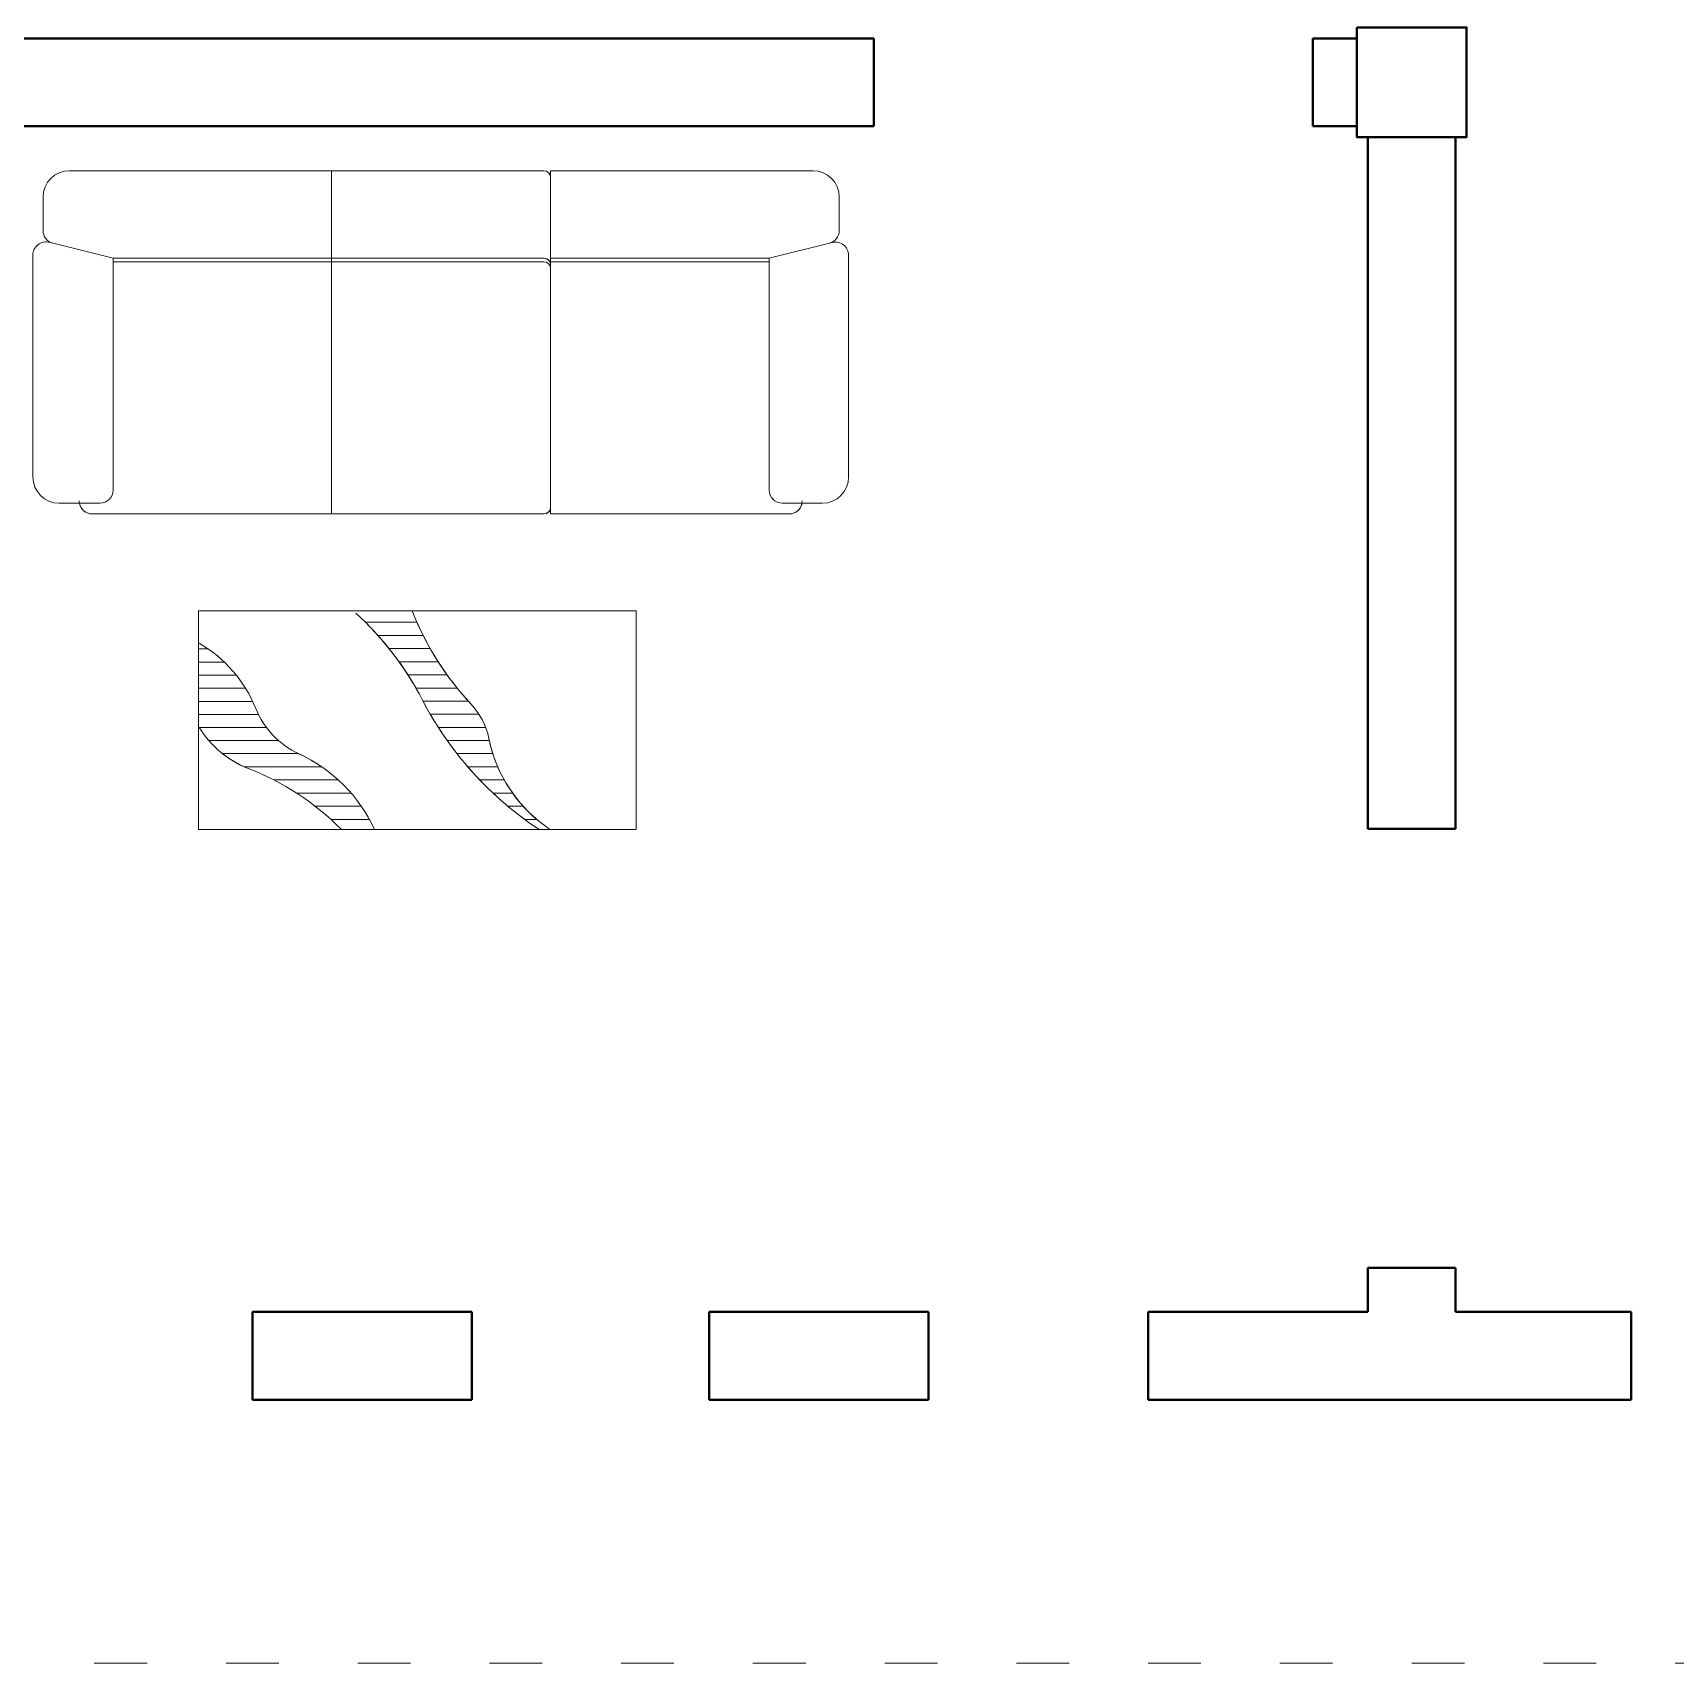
# Model space of a CAD drawing. Header units: millimetres. Extents: x 1551 to 1744, y 1536 to 1676.
# Drawn here: x 1598.198 to 1601.938, y 1566.155 to 1569.867 of the extents above; entities that cross this region are included whole.
import ezdxf

# ---------------------------------------------------------------- set-up
doc = ezdxf.new("R2010")
doc.units = ezdxf.units.MM
doc.linetypes.add('ACAD_ISO03W100', pattern=[30, 12, -18])
doc.layers.add('01_Gruesa', color=7, linetype='Continuous', lineweight=40)
doc.layers.add('03_Fina', color=7, linetype='Continuous', lineweight=9)
doc.styles.get("Standard").update_dxf_attribs({"font": 'arial.ttf'})

msp = doc.modelspace()

# ---------------------------------------------------------------- linework, layer by layer
at = {"layer": '01_Gruesa', "color": 5}
for p, q in [((1597.6976, 1569.8549), (1600.1126, 1569.8549)), ((1600.1126, 1569.8549), (1600.1126, 1569.6549)), ((1601.1126, 1569.8549), (1601.1126, 1569.6549)), ((1601.1126, 1569.8549), (1601.2126, 1569.8549)), ((1597.6976, 1569.6549), (1600.1126, 1569.6549)), ((1601.1126, 1569.6549), (1601.2126, 1569.6549)), ((1601.2376, 1568.0549), (1601.2376, 1569.6299)), ((1601.4376, 1568.0549), (1601.4376, 1569.6299)), ((1601.2376, 1568.0549), (1601.4376, 1568.0549)), ((1601.2376, 1566.9549), (1601.2376, 1567.0549)), ((1601.2376, 1567.0549), (1601.4376, 1567.0549)), ((1601.4376, 1566.9549), (1601.4376, 1567.0549)), ((1598.6976, 1566.9549), (1598.6976, 1566.7549)), ((1598.6976, 1566.9549), (1599.1976, 1566.9549)), ((1599.1976, 1566.9549), (1599.1976, 1566.7549)), ((1599.7376, 1566.9549), (1599.7376, 1566.7549)), ((1599.7376, 1566.9549), (1600.2376, 1566.9549)), ((1600.2376, 1566.9549), (1600.2376, 1566.7549)), ((1600.7376, 1566.9549), (1600.7376, 1566.7549)), ((1600.7376, 1566.9549), (1601.2376, 1566.9549)), ((1601.4376, 1566.9549), (1601.8376, 1566.9549)), ((1601.8376, 1566.9549), (1601.8376, 1566.7549)), ((1598.6976, 1566.7549), (1599.1976, 1566.7549)), ((1599.7376, 1566.7549), (1600.2376, 1566.7549)), ((1600.7376, 1566.7549), (1601.8376, 1566.7549))]:
    msp.add_line(p, q, dxfattribs=at)
at = {"layer": '01_Gruesa', "color": 244, "true_color": 0x991b1e}
msp.add_lwpolyline([(1601.2126, 1569.8799), (1601.2126, 1569.6299), (1601.4626, 1569.6299), (1601.4626, 1569.8799)], close=True, dxfattribs=at)
at = {"layer": '03_Fina', "color": 252, "lineweight": 9, "true_color": 0x939598}
for p, q in [((1598.2807, 1569.5534), (1599.3616, 1569.5534)), ((1599.3616, 1569.5534), (1598.2807, 1569.5534)), ((1598.8776, 1568.7719), (1598.8776, 1569.5534)), ((1599.3761, 1568.7719), (1599.3761, 1569.5534)), ((1599.3761, 1569.5534), (1599.9742, 1569.5534)), ((1599.9742, 1569.5534), (1599.3761, 1569.5534)), ((1599.3761, 1569.5534), (1599.3761, 1569.5423)), ((1599.3766, 1569.5384), (1599.3766, 1568.7869)), ((1598.2208, 1569.4172), (1598.2208, 1569.4936)), ((1598.2208, 1569.4936), (1598.2208, 1569.4172)), ((1600.034, 1569.4238), (1600.034, 1569.4936)), ((1600.034, 1569.4238), (1600.034, 1569.4936)), ((1600.034, 1569.4172), (1600.034, 1569.4238)), ((1600.034, 1569.4172), (1600.034, 1569.4238)), ((1598.2435, 1569.3882), (1598.2348, 1569.3904)), ((1598.2348, 1569.3904), (1598.3804, 1569.354)), ((1600.0182, 1569.3899), (1599.8745, 1569.354)), ((1600.0182, 1569.3899), (1600.0114, 1569.3882)), ((1598.1976, 1568.8561), (1598.1976, 1569.3614)), ((1598.1976, 1569.3614), (1598.1976, 1568.8561)), ((1598.3804, 1569.354), (1598.3804, 1569.346)), ((1598.3804, 1569.354), (1598.3804, 1569.346)), ((1598.3804, 1569.354), (1599.3616, 1569.354)), ((1599.3616, 1569.354), (1598.3804, 1569.354)), ((1599.3616, 1569.354), (1598.3804, 1569.354)), ((1598.3804, 1568.8262), (1598.3804, 1569.354)), ((1598.3804, 1569.346), (1599.3616, 1569.346)), ((1598.3804, 1569.346), (1599.3616, 1569.346)), ((1598.3804, 1569.346), (1599.3616, 1569.346)), ((1599.3766, 1569.346), (1599.3748, 1569.346)), ((1599.3766, 1569.346), (1599.3748, 1569.346)), ((1599.3761, 1569.354), (1599.8745, 1569.354)), ((1599.3761, 1569.346), (1599.8745, 1569.346)), ((1599.8745, 1569.354), (1599.3766, 1569.354)), ((1599.8745, 1569.354), (1599.3766, 1569.354)), ((1599.3766, 1569.354), (1599.3766, 1569.346)), ((1599.3766, 1569.354), (1599.3766, 1569.346)), ((1599.3766, 1569.346), (1599.8745, 1569.346)), ((1599.3766, 1569.346), (1599.8745, 1569.346)), ((1599.3766, 1569.3311), (1599.3766, 1569.346)), ((1599.3766, 1569.3311), (1599.3766, 1569.346)), ((1599.8745, 1568.8262), (1599.8745, 1569.354)), ((1599.8745, 1569.346), (1599.8745, 1569.354)), ((1599.8745, 1569.346), (1599.8745, 1569.354)), ((1600.0554, 1568.8561), (1600.0554, 1569.3609)), ((1600.0554, 1568.8561), (1600.0554, 1569.3609)), ((1598.2575, 1568.7963), (1598.3037, 1568.7963)), ((1598.2575, 1568.7963), (1598.3504, 1568.7963)), ((1599.3761, 1568.783), (1599.3761, 1568.7719)), ((1599.9956, 1568.7963), (1599.9044, 1568.7963)), ((1599.9493, 1568.7963), (1599.9956, 1568.7963)), ((1598.3331, 1568.7719), (1599.3616, 1568.7719)), ((1598.3331, 1568.7719), (1599.3616, 1568.7719)), ((1599.3761, 1568.7719), (1599.9199, 1568.7719)), ((1599.3761, 1568.7719), (1599.9199, 1568.7719)), ((1598.5747, 1568.5514), (1599.5715, 1568.5514)), ((1599.5715, 1568.5514), (1598.5747, 1568.5514)), ((1598.5747, 1568.0531), (1598.5747, 1568.5514)), ((1598.5747, 1568.5514), (1598.5747, 1568.0531)), ((1599.5715, 1568.5514), (1599.5715, 1568.0531)), ((1599.5715, 1568.0531), (1599.5715, 1568.5514)), ((1598.9548, 1568.5251), (1599.0725, 1568.5251)), ((1599.0725, 1568.5251), (1598.9548, 1568.5251)), ((1598.9833, 1568.4952), (1599.0867, 1568.4952)), ((1598.5761, 1568.4646), (1598.5972, 1568.4646)), ((1599.0087, 1568.4652), (1599.1027, 1568.4652)), ((1598.5761, 1568.4347), (1598.6338, 1568.4347)), ((1598.5761, 1568.4048), (1598.6611, 1568.4048)), ((1599.0314, 1568.4353), (1599.1208, 1568.4353)), ((1599.0518, 1568.4054), (1599.1411, 1568.4054)), ((1598.5761, 1568.3749), (1598.6822, 1568.3749)), ((1599.07, 1568.3755), (1599.1638, 1568.3755)), ((1598.5761, 1568.345), (1598.6984, 1568.345)), ((1599.0862, 1568.3456), (1599.1895, 1568.3456)), ((1598.5761, 1568.3151), (1598.7117, 1568.3151)), ((1599.1028, 1568.3157), (1599.2136, 1568.3157)), ((1598.5767, 1568.2858), (1598.7297, 1568.2858)), ((1598.5984, 1568.2559), (1598.7572, 1568.2559)), ((1599.1211, 1568.2858), (1599.2287, 1568.2858)), ((1599.1412, 1568.2559), (1599.2371, 1568.2559)), ((1598.6295, 1568.226), (1598.8027, 1568.226)), ((1598.6295, 1568.226), (1598.8027, 1568.226)), ((1599.1635, 1568.226), (1599.2452, 1568.226)), ((1598.6793, 1568.1961), (1598.8555, 1568.1961)), ((1598.8555, 1568.1961), (1598.6793, 1568.1961)), ((1599.1881, 1568.1961), (1599.2564, 1568.1961)), ((1598.7463, 1568.1662), (1598.8933, 1568.1662)), ((1599.2153, 1568.1662), (1599.2712, 1568.1662)), ((1598.798, 1568.1363), (1598.9225, 1568.1363)), ((1598.8403, 1568.1063), (1598.9457, 1568.1063)), ((1599.2455, 1568.1363), (1599.2902, 1568.1363)), ((1599.2792, 1568.1063), (1599.3142, 1568.1063)), ((1598.8762, 1568.0764), (1598.9643, 1568.0764)), ((1599.3173, 1568.0764), (1599.345, 1568.0764)), ((1599.3173, 1568.0764), (1599.345, 1568.0764)), ((1599.5715, 1568.0531), (1598.5747, 1568.0531)), ((1598.5747, 1568.0531), (1599.5715, 1568.0531))]:
    msp.add_line(p, q, dxfattribs=at)
at = {"layer": '03_Fina', "linetype": 'ACAD_ISO03W100', "ltscale": 0.01}
msp.add_line((1592.6376, 1566.1549), (1610.0376, 1566.1549), dxfattribs=at)
at = {"layer": '03_Fina', "color": 252, "lineweight": 9, "true_color": 0x939598}
for centre, radius, start, end in [((1598.2807, 1569.4936), 0.0598, 90, 180), ((1598.2807, 1569.4936), 0.0598, 90, 180), ((1599.3616, 1569.5384), 0.015, 0, 90), ((1599.3616, 1569.5384), 0.015, 14.921, 90), ((1599.9742, 1569.4936), 0.0598, 0, 90), ((1599.9742, 1569.4936), 0.0598, 0, 90), ((1598.2507, 1569.4172), 0.0299, 180, 255.9638), ((1598.2507, 1569.4172), 0.0299, 180, 255.9638), ((1600.0041, 1569.4172), 0.0299, 284.0362, 0), ((1600.0041, 1569.4172), 0.0299, 284.0362, 0), ((1598.2275, 1569.3614), 0.0299, 75.9638, 180), ((1598.2275, 1569.3614), 0.0299, 75.9638, 180), ((1600.0255, 1569.3609), 0.0299, 0, 104.0362), ((1600.0255, 1569.3609), 0.0299, 0, 104.0362), ((1599.3616, 1569.3391), 0.015, 0, 90), ((1599.3616, 1569.3391), 0.015, 27.7146, 90), ((1599.3616, 1569.3391), 0.015, 27.7146, 90), ((1599.3616, 1569.3311), 0.015, 0, 90), ((1599.3616, 1569.3311), 0.015, 0, 90), ((1599.3616, 1569.3311), 0.015, 0, 90), ((1598.2575, 1568.8561), 0.0598, 180, 270), ((1598.2575, 1568.8561), 0.0598, 180, 270), ((1599.9956, 1568.8561), 0.0598, 270, 0), ((1599.9956, 1568.8561), 0.0598, 270, 0), ((1598.3504, 1568.8262), 0.0299, 270, 0), ((1599.9044, 1568.8262), 0.0299, 180, 270), ((1598.3331, 1568.8018), 0.0299, 180, 270), ((1598.3331, 1568.8018), 0.0299, 190.5993, 270), ((1599.3616, 1568.7869), 0.015, 270, 0), ((1599.3616, 1568.7869), 0.015, 270, 345.079), ((1599.9199, 1568.8018), 0.0299, 270, 0), ((1599.9199, 1568.8018), 0.0299, 270, 349.4007), ((1599.6869, 1568.7975), 0.6721, 201.5227, 223.0253), ((1598.4599, 1568.0249), 0.7037, 27.4253, 47.7634), ((1598.4599, 1568.0249), 0.7037, 27.4253, 45.2974), ((1599.6869, 1568.7975), 0.6721, 203.9149, 223.0253), ((1598.4232, 1568.2148), 0.3044, 21.9979, 59.7356), ((1598.8855, 1568.4015), 0.1941, 201.9979, 245.1912), ((1599.7877, 1568.714), 0.7923, 207.4253, 236.4396), ((1599.7877, 1568.714), 0.7923, 207.4253, 233.5748), ((1599.0767, 1568.2279), 0.1627, 11.6173, 43.0253), ((1599.0767, 1568.2279), 0.1627, 11.6172, 43.0254), ((1598.7696, 1568.4027), 0.2255, 211.1909, 248.7401), ((1599.5583, 1568.3269), 0.3291, 191.6173, 236.1342), ((1599.5583, 1568.3269), 0.3291, 191.6173, 229.5799), ((1598.7696, 1568.4027), 0.2255, 231.5992, 246.3898), ((1598.6562, 1567.9056), 0.3522, 55.5461, 65.4355), ((1598.6562, 1567.9056), 0.3522, 24.8622, 65.1912), ((1598.4654, 1567.621), 0.6133, 44.8783, 68.7401)]:
    msp.add_arc(centre, radius, start, end, dxfattribs=at)

# ---------------------------------------------------------------- texts
at = {"layer": '03_Fina', "color": 252, "lineweight": 9, "true_color": 0x939598, "flags": 9}
for tag, s in [('YSIZE', '499.8460189760824'), ('XSIZE', '999.8597775394185')]:
    msp.add_attdef(tag, (1598.5747, 1568.5509), s, height=0.000498, dxfattribs=at)

doc.saveas('drawing.dxf')
